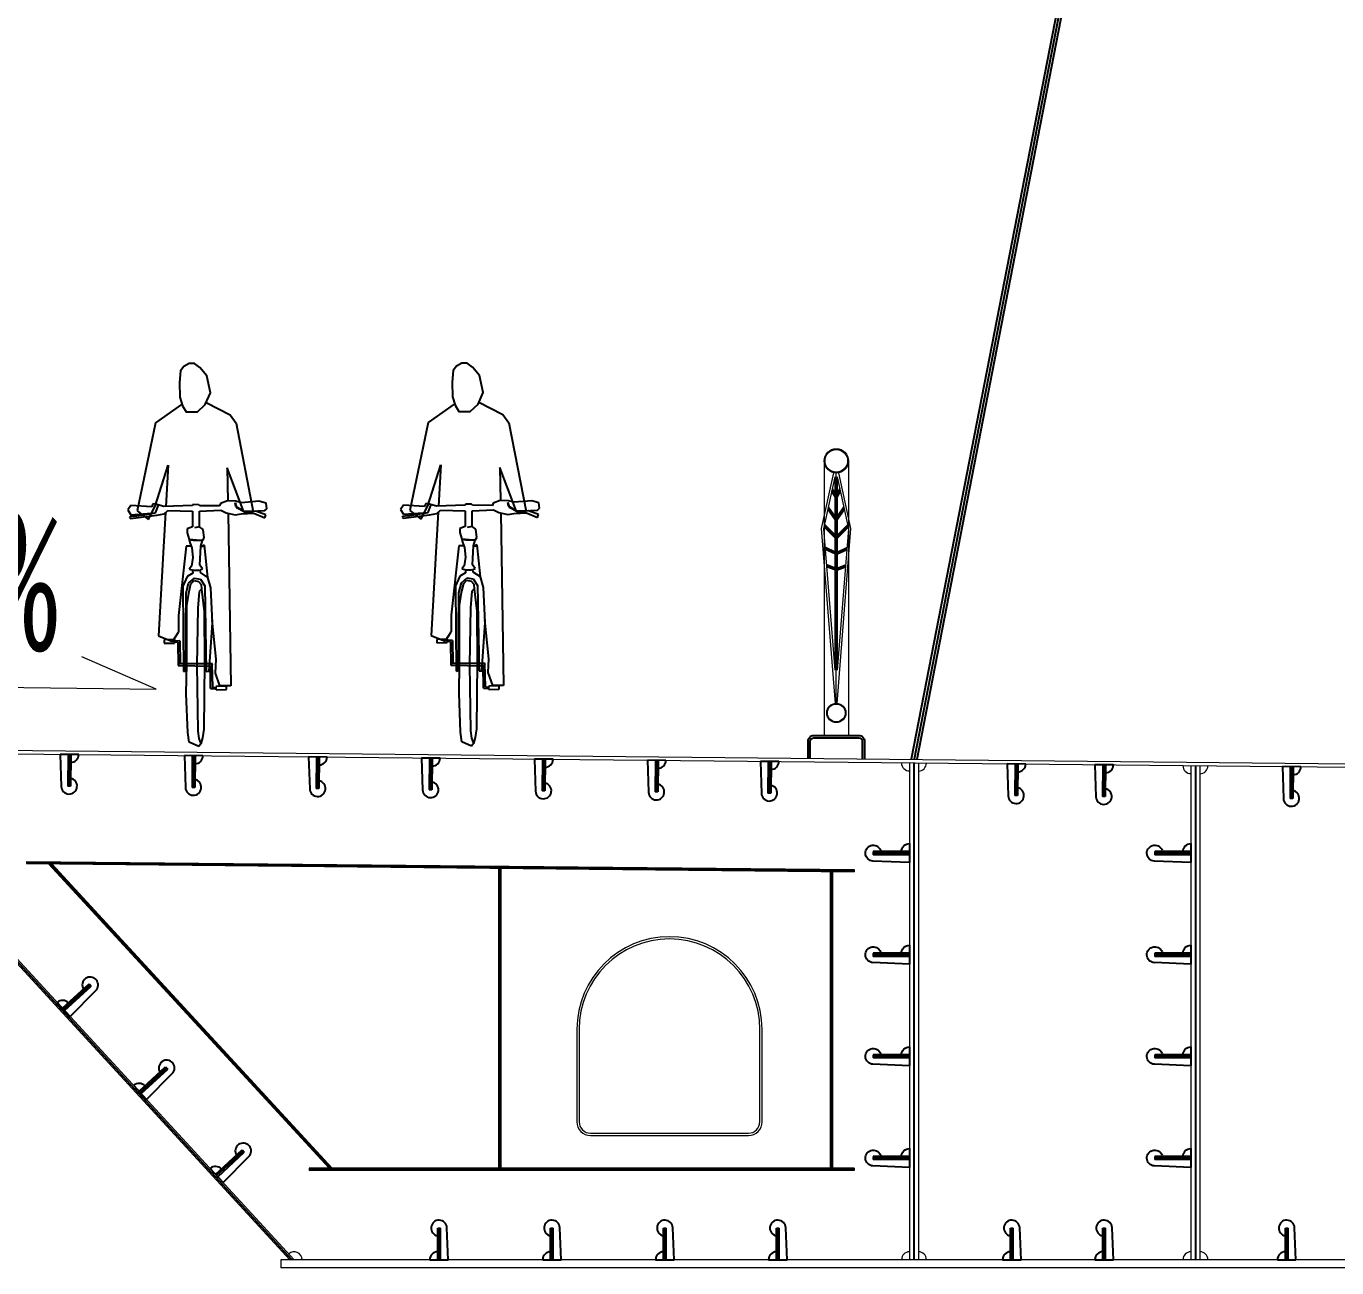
# Model space of a CAD drawing. Extents: x -2611510 to 1021013, y -44073 to 90887.
# Drawn here: x 738480 to 744282, y 39040 to 44538 of the extents above; entities that cross this region are included whole.
import ezdxf

# ---------------------------------------------------------------- set-up
doc = ezdxf.new("R2010")
doc.units = 0
doc.linetypes.add('ACAD_ISO08W100', pattern=[36, 24, -3, 6, -3])
doc.layers.get('Defpoints').update_dxf_attribs({"color": 8})
for name, color, linetype, lineweight in [('文字', 7, 'Continuous', 15), ('标注', 3, 'Continuous', 18), ('细实线', 7, 'Continuous', 15), ('钢板粗线', 1, 'Continuous', 25), ('钢板细线', 6, 'Continuous', 15)]:
    doc.layers.add(name, color=color, linetype=linetype, lineweight=lineweight)
doc.layers.add('汽车', color=150, linetype='Continuous')
doc.styles.add('fs', font='', dxfattribs={"width": 0.7})
doc.styles.get('fs').set_extended_font_data('仿宋_GB2312')

# ---------------------------------------------------------------- blocks, each defined once
blk = doc.blocks.new('A$C3DE66DF3')
at = {"layer": '汽车', "color": 1}
for p, q in [((0.337, 1.4819), (0.4401, 1.4296)), ((0.4401, 1.4296), (0.4669, 1.3934)), ((0.1182, 1.395), (0.0392, 1.016)), ((0.4669, 1.3934), (0.5405, 1.0113)), ((0.117, 1.0361), (0.1739, 1.2118)), ((0.1739, 1.2118), (0.1634, 1.0342)), ((0.4283, 1.2006), (0.4306, 1.0587)), ((0.4998, 1.0109), (0.4283, 1.2006)), ((0.0123, 1.0383), (0, 1.0202)), ((0, 1.0202), (0.0119, 0.9989)), ((0.1034, 1.033), (0.0123, 1.0383)), ((0.0978, 0.997), (0.117, 1.0361)), ((0.108, 1.0454), (0.1034, 1.033)), ((0.1188, 1.0443), (0.108, 1.0454)), ((0.1545, 1.034), (0.1188, 1.0443)), ((0.1194, 1.0074), (0.1316, 1.0406)), ((0.2786, 1.0378), (0.1545, 1.034)), ((0.2804, 1.0427), (0.2786, 1.0378)), ((0.3055, 1.042), (0.2804, 1.0427)), ((0.3096, 1.0377), (0.3055, 1.042)), ((0.3081, 1.0143), (0.3999, 1.0186)), ((0.3954, 1.0372), (0.3096, 1.0377)), ((0.3991, 1.0471), (0.3954, 1.0372)), ((0.4288, 1.0588), (0.3991, 1.0471)), ((0.3999, 1.0186), (0.4239, 1.007)), ((0.4647, 1.0568), (0.4288, 1.0588)), ((0.4649, 1.0342), (0.462, 1.0494)), ((0.462, 1.0494), (0.4677, 1.0304)), ((0.4892, 1.0507), (0.4647, 1.0568)), ((0.5007, 1.0126), (0.4649, 1.0342)), ((0.4677, 1.0304), (0.5007, 1.0126)), ((0.5648, 1.0568), (0.4892, 1.0507)), ((0.5956, 1.0483), (0.5648, 1.0568)), ((0.5896, 1.0166), (0.5982, 1.0248)), ((0.5982, 1.0248), (0.5956, 1.0483)), ((0.0099, 0.9894), (0.0073, 0.9848)), ((0.0073, 0.9848), (0.0114, 0.9822)), ((0.0293, 0.9925), (0.0099, 0.9894)), ((0.0114, 0.9822), (0.1241, 0.9972)), ((0.0119, 0.9989), (0.1194, 1.0074)), ((0.0293, 0.9925), (0.1194, 1.0074)), ((0.0392, 1.016), (0.0882, 0.9775)), ((0.0882, 0.9775), (0.0978, 0.997)), ((0.1241, 0.9972), (0.1557, 1.0025)), ((0.1619, 1.0078), (0.1532, 0.8599)), ((0.1557, 1.0025), (0.172, 1.0163)), ((0.172, 1.0163), (0.2783, 1.0139)), ((0.2783, 1.0139), (0.2788, 0.946)), ((0.3085, 0.9464), (0.3081, 1.0143)), ((0.4239, 1.007), (0.4617, 0.9987)), ((0.4315, 1.0053), (0.4437, 0.2611)), ((0.4617, 0.9987), (0.4886, 1.0029)), ((0.4886, 1.0029), (0.5432, 1.0055)), ((0.4998, 1.0109), (0.5405, 1.0113)), ((0.5007, 1.0126), (0.5896, 1.0166)), ((0.5518, 1.0136), (0.5007, 1.0126)), ((0.5432, 1.0055), (0.5895, 0.9856)), ((0.594, 0.9981), (0.5518, 1.0136)), ((0.5895, 0.9856), (0.594, 0.9981)), ((0.2559, 0.9375), (0.2554, 0.9208)), ((0.2554, 0.9208), (0.2633, 0.8925)), ((0.2788, 0.946), (0.2559, 0.9375)), ((0.3085, 0.9464), (0.2875, 0.9428)), ((0.3241, 0.935), (0.3085, 0.9464)), ((0.3281, 0.8997), (0.3241, 0.935)), ((0.1532, 0.8599), (0.1322, 0.4768)), ((0.2506, 0.8632), (0.2183, 0.5645)), ((0.2724, 0.8632), (0.2505, 0.8623)), ((0.2723, 0.8634), (0.2506, 0.8632)), ((0.2959, 0.889), (0.2633, 0.8925)), ((0.2633, 0.8925), (0.2816, 0.8886)), ((0.2633, 0.8925), (0.2667, 0.8786)), ((0.2667, 0.8786), (0.2752, 0.8557)), ((0.2752, 0.8557), (0.2798, 0.8145)), ((0.2816, 0.8886), (0.321, 0.8882)), ((0.321, 0.8882), (0.2959, 0.889)), ((0.3098, 0.7809), (0.3148, 0.8637)), ((0.3148, 0.8637), (0.321, 0.8882)), ((0.3185, 0.8638), (0.3148, 0.8637)), ((0.3148, 0.8637), (0.3304, 0.8624)), ((0.3298, 0.8679), (0.3185, 0.8638)), ((0.321, 0.8882), (0.3281, 0.8997)), ((0.3442, 0.7288), (0.3298, 0.8679)), ((0.2798, 0.8145), (0.2745, 0.777)), ((0.2803, 0.7466), (0.2551, 0.7319)), ((0.2745, 0.777), (0.2641, 0.7639)), ((0.2641, 0.7639), (0.2824, 0.76)), ((0.305, 0.7601), (0.279, 0.7584)), ((0.279, 0.7584), (0.2803, 0.7466)), ((0.2824, 0.76), (0.305, 0.7601)), ((0.3211, 0.7655), (0.3098, 0.7809)), ((0.3109, 0.7608), (0.3211, 0.7655)), ((0.3122, 0.749), (0.3109, 0.7608)), ((0.3442, 0.7288), (0.3122, 0.749)), ((0.2551, 0.7319), (0.2371, 0.6906)), ((0.2371, 0.6906), (0.239, 0.3232)), ((0.2513, 0.66), (0.2618, 0.7041)), ((0.2618, 0.7041), (0.2863, 0.7247)), ((0.263, 0.6613), (0.2718, 0.7004)), ((0.2718, 0.7004), (0.2856, 0.7151)), ((0.2856, 0.7151), (0.3039, 0.7112)), ((0.2863, 0.7247), (0.313, 0.7205)), ((0.3039, 0.7112), (0.3161, 0.6982)), ((0.3172, 0.6781), (0.3076, 0.6675)), ((0.313, 0.7205), (0.331, 0.6928)), ((0.3161, 0.6982), (0.3172, 0.6781)), ((0.3172, 0.6781), (0.3281, 0.581)), ((0.331, 0.6928), (0.3379, 0.3236)), ((0.3571, 0.6832), (0.3442, 0.7288)), ((0.3639, 0.5326), (0.3571, 0.6832)), ((0.2483, 0.3255), (0.2513, 0.66)), ((0.2538, 0.6055), (0.263, 0.6613)), ((0.3076, 0.6675), (0.3013, 0.5965)), ((0.2534, 0.3546), (0.2538, 0.6055)), ((0.3013, 0.5965), (0.2968, 0.35)), ((0.3281, 0.581), (0.3298, 0.3632)), ((0.2183, 0.5645), (0.2176, 0.4926)), ((0.3496, 0.3249), (0.3639, 0.5326)), ((0.3807, 0.3765), (0.3633, 0.5446)), ((0.1322, 0.4768), (0.1926, 0.4527)), ((0.2001, 0.4605), (0.1557, 0.4593)), ((0.1557, 0.4593), (0.1559, 0.4453)), ((0.1926, 0.4527), (0.2176, 0.4926)), ((0.2001, 0.4605), (0.2007, 0.4501)), ((0.2238, 0.4552), (0.2006, 0.4544)), ((0.2238, 0.4552), (0.2247, 0.3558)), ((0.1559, 0.4453), (0.2008, 0.4457)), ((0.2007, 0.4501), (0.2008, 0.4457)), ((0.2148, 0.4497), (0.2007, 0.4501)), ((0.2148, 0.4497), (0.2171, 0.3482)), ((0.2199, 0.3556), (0.2171, 0.3482)), ((0.2171, 0.3482), (0.3603, 0.3464)), ((0.364, 0.3563), (0.2199, 0.3556)), ((0.2516, 0.2269), (0.2534, 0.3546)), ((0.2968, 0.35), (0.3012, 0.0663)), ((0.3298, 0.3632), (0.3265, 0.0739)), ((0.3565, 0.2493), (0.3557, 0.3487)), ((0.3603, 0.3464), (0.364, 0.3563)), ((0.3656, 0.2547), (0.3632, 0.3563)), ((0.3775, 0.3165), (0.3807, 0.3765)), ((0.239, 0.3232), (0.2483, 0.3255)), ((0.3379, 0.3236), (0.3496, 0.3249)), ((0.3968, 0.2614), (0.3775, 0.3165)), ((0.2578, 0.0596), (0.2516, 0.2269)), ((0.3565, 0.2493), (0.3798, 0.25)), ((0.3656, 0.2547), (0.3797, 0.2543)), ((0.4245, 0.2592), (0.3796, 0.2588)), ((0.3797, 0.2543), (0.3796, 0.2588)), ((0.3803, 0.244), (0.3797, 0.2543)), ((0.3803, 0.244), (0.4246, 0.2452)), ((0.4437, 0.2611), (0.3968, 0.2614)), ((0.4246, 0.2452), (0.4245, 0.2592)), ((0.2637, 0.018), (0.2578, 0.0596)), ((0.3012, 0.0663), (0.306, 0.0335)), ((0.3265, 0.0739), (0.3212, 0.0364)), ((0.305, 0), (0.2637, 0.018)), ((0.3146, 0.0106), (0.305, 0)), ((0.306, 0.0335), (0.3146, 0.0106)), ((0.3212, 0.0364), (0.3146, 0.0106))]:
    blk.add_line(p, q, dxfattribs=at)
blk.add_lwpolyline([(0.2998, 1.4421), (0.3336, 1.4742), (0.3558, 1.5244), (0.3401, 1.5971), (0.3094, 1.6332), (0.2865, 1.6511), (0.2638, 1.6509), (0.2412, 1.6371), (0.2261, 1.6188), (0.2228, 1.5687), (0.2234, 1.5051), (0.2351, 1.4688), (0.2505, 1.4416)], close=True, dxfattribs=at)
blk.add_lwpolyline([(0.2312, 1.4733), (0.1182, 1.395)], dxfattribs=at)
blk = doc.blocks.new('14-160加劲 有过焊孔')
at = {"layer": 'Defpoints'}
blk.add_line((38609.4, 31489.3), (38609.4, 31649.3), dxfattribs=at)
at = {"layer": '钢板粗线', "color": 7}
for p, q in [((38602.4, 31489.3), (38602.4, 31649.3)), ((38602.4, 31649.3), (38616.4, 31649.3)), ((38616.4, 31489.3), (38616.4, 31649.3)), ((38651.4, 31489.3), (38644.3, 31650.8)), ((38567.4, 31489.3), (38651.4, 31489.3))]:
    blk.add_line(p, q, dxfattribs=at)
for centre, start, end in [((38609.4, 31649.3), 2.49324, 258.46304), ((38602.4, 31489.3), 90, 180)]:
    blk.add_arc(centre, 35, start, end, dxfattribs=at)
blk = doc.blocks.new('12-140加劲 有过焊孔')
at = {"layer": 'Defpoints'}
blk.add_line((0, 0), (0, 140), dxfattribs=at)
at = {"layer": '钢板粗线', "color": 7}
for p, q in [((-6, 0), (-6, 140)), ((-6, 140), (6, 140)), ((6, 0), (6, 140)), ((41, 0), (35, 141.5)), ((-41, 0), (41, 0))]:
    blk.add_line(p, q, dxfattribs=at)
for centre, start, end in [((0, 140), 2.44105, 260.12911), ((-6, 0), 90, 180)]:
    blk.add_arc(centre, 35, start, end, dxfattribs=at)
blk = doc.blocks.new('人行护栏')
for p, q in [((-54, 1226), (-54, 10)), ((54, 1226), (54, 10)), ((-65, 926), (-11.4, 1173.2)), ((65, 926), (11.4, 1173.2)), ((-54.9, 925.3), (-5, 1155.7)), ((-5, 1084.7), (-16.2, 1104)), ((-5, 298.7), (-5, 1155.7)), ((5, 298.7), (5, 1155.7)), ((54.9, 925.3), (5, 1155.7)), ((5, 1084.7), (16.2, 1104)), ((-5, 1064.7), (-19.3, 1089.5)), ((5, 1064.7), (19.3, 1089.5)), ((-5, 964.4), (-36.6, 1009.6)), ((-5, 981.9), (-33.8, 1022.9)), ((5, 981.9), (33.8, 1022.9)), ((5, 964.4), (36.6, 1009.6)), ((-5, 883.9), (-53.4, 932.3)), ((-5, 898.1), (-50.9, 943.9)), ((5, 898.1), (50.9, 943.9)), ((5, 883.9), (53.4, 932.3)), ((-3.4, 152.4), (-65, 926)), ((-5, 298.7), (-54.9, 925.3)), ((3.4, 152.4), (65, 926)), ((5, 298.7), (54.9, 925.3)), ((-5, 823.8), (-48.4, 844.1)), ((-5, 812.8), (-47.5, 832.6)), ((5, 823.8), (48.4, 844.1)), ((5, 812.8), (47.5, 832.6)), ((-5, 753.1), (-42.3, 766.7)), ((-5, 742.5), (-41.4, 755.7)), ((5, 753.1), (42.3, 766.7)), ((5, 742.5), (41.4, 755.7))]:
    blk.add_line(p, q)
at = {"linetype": 'ACAD_ISO08W100', "ltscale": 0.1}
blk.add_line((0, 152.5), (0, 1172), dxfattribs=at)
for centre, radius in [((0, 1226), 54), ((0, 1226), 50), ((0, 110), 42.5), ((0, 110), 39.5)]:
    blk.add_circle(centre, radius)
at = {"layer": 'Defpoints'}
for p, q in [((0, 1066), (-17.8, 1096.8)), ((0, 1066), (17.8, 1096.8)), ((0, 966), (-35.2, 1016.3)), ((0, 966), (35.2, 1016.3)), ((0, 886), (-52.1, 938.1)), ((0, 886), (52.1, 938.1)), ((0, 816), (-48, 838.4)), ((0, 816), (48, 838.4)), ((0, 746), (-41.8, 761.2)), ((0, 746), (41.8, 761.2))]:
    blk.add_line(p, q, dxfattribs=at)

msp = doc.modelspace()

# ---------------------------------------------------------------- linework, layer by layer
for p, q in [((748561.8, 73000.7), (742398.2, 41291.9)), ((748586.2, 73000.7), (742422.6, 41291.7))]:
    msp.add_line(p, q)
at = {"color": 8}
msp.add_line((748574, 73000.7), (742410.4, 41291.8), dxfattribs=at)
at = {"layer": 'Defpoints'}
for p, q in [((737571.1, 41340.2), (739656.3, 39076.4)), ((738581.1, 40834.1), (739831.7, 39476.4))]:
    msp.add_line(p, q, dxfattribs=at)
at = {"layer": 'Defpoints', "color": 8}
for p, q in [((742409.8, 41275.1), (742409.8, 39076.4)), ((743656, 41263.3), (743656, 39076.4)), ((740577.4, 39476.4), (740577.4, 40812.8)), ((742045.8, 39476.4), (742045.8, 40799.1)), ((742145.8, 39476.4), (739731.7, 39476.4))]:
    msp.add_line(p, q, dxfattribs=at)
at = {"layer": 'Defpoints', "color": 8, "elevation": 0}
msp.add_lwpolyline([(738481.1, 40835.1), (742145.8, 40798.4)], dxfattribs=at)
at = {"layer": '文字'}
for p, q in [((739054.6, 41602.3), (738725.6, 41745.4)), ((737644.5, 41621.8), (739054.6, 41602.3))]:
    msp.add_line(p, q, dxfattribs=at)
at = {"layer": '钢板粗线', "elevation": 0}
for points in [[(741941.1, 41296.5), (741941.1, 41372.2, -0.414214), (741966.1, 41397.2), (742166.1, 41397.2, -0.414214), (742191.1, 41372.2), (742191.1, 41294)], [(741951.1, 41296.5), (741951.1, 41372.2, -0.414214), (741966.1, 41387.2), (742166.1, 41387.2, -0.414214), (742181.1, 41372.2), (742181.1, 41294)]]:
    msp.add_lwpolyline(points, format="xyb", dxfattribs=at)
at = {"layer": '钢板细线'}
for p, q in [((737576.3, 41324.2), (739646.8, 39076.4)), ((737595.6, 41324), (739665.8, 39076.4)), ((738481.2, 40840.1), (738481.1, 40830.1)), ((738578.9, 40829.1), (739820.3, 39481.4)), ((738592.6, 40829), (739833.9, 39481.4)), ((740572.4, 39481.4), (740572.4, 40807.8)), ((740582.4, 39481.4), (740582.4, 40807.7)), ((742040.8, 39481.4), (742040.8, 40794.1)), ((742050.8, 39481.4), (742050.8, 40794)), ((742145.9, 40803.4), (742145.8, 40793.4)), ((739731.7, 39481.4), (739731.7, 39471.4)), ((742145.8, 39481.4), (739731.7, 39481.4)), ((742145.8, 39471.4), (739731.7, 39471.4)), ((742145.8, 39481.4), (742145.8, 39471.4)), ((748302.3, 39076.4), (739606.3, 39076.4)), ((739606.3, 39076.4), (739606.3, 39040.4)), ((748302.3, 39040.4), (739606.3, 39040.4))]:
    msp.add_line(p, q, dxfattribs=at)
at = {"layer": '钢板细线', "color": 3}
for p, q in [((742389.8, 41275.3), (742389.8, 39076.4)), ((742429.8, 41274.9), (742429.8, 39076.4)), ((743636, 41263.5), (743636, 39076.4)), ((743676, 41263.1), (743676, 39076.4))]:
    msp.add_line(p, q, dxfattribs=at)
at = {"layer": '钢板细线', "elevation": 0}
for points in [[(735441.1, 41361.6), (744491.1, 41270.9), (758190.8, 41476.4)], [(735441.1, 41345.6), (744491.1, 41254.9), (758190.8, 41460.4)], [(738481.1, 40830.1), (742145.8, 40793.4)], [(738481.2, 40840.1), (742145.9, 40803.4)]]:
    msp.add_lwpolyline(points, dxfattribs=at)
at = {"layer": '钢板细线'}
for points in [[(740977.6, 39626.4), (741677.6, 39626.4, 0.414214), (741737.6, 39686.4), (741737.6, 40096.4, 1), (740917.6, 40096.4), (740917.6, 39686.4, 0.414214)], [(740977.6, 39636.4), (741677.6, 39636.4, 0.414214), (741727.6, 39686.4), (741727.6, 40096.4, 1), (740927.6, 40096.4), (740927.6, 39686.4, 0.414214)]]:
    msp.add_lwpolyline(points, format="xyb", close=True, dxfattribs=at)
for centre, start, end in [((742389.8, 41275.3), 179.61752, 270), ((742429.8, 41274.9), 270, 359.50824), ((743636, 41263.3), 179.61752, 270), ((743676, 41263.1), 270, 359.50824), ((739665.8, 39076.4), 0, 132.58631), ((742389.8, 39076.4), 90, 180), ((742429.8, 39076.4), 0, 90), ((743636, 39076.4), 90, 180), ((743676, 39076.4), 0, 90)]:
    msp.add_arc(centre, 35, start, end, dxfattribs=at)

# ---------------------------------------------------------------- block references
at = {"layer": '标注'}
msp.add_blockref('人行护栏', (742066.1, 41387.2), dxfattribs=at)
at = {"layer": '汽车', "xscale": 1027.205338051362, "yscale": 1027.205338051362, "zscale": 1027.205338051362, "rotation": 1.837529497919997e-05}
for p in [(738930, 41348.9), (740137.3, 41350.5)]:
    msp.add_blockref('A$C3DE66DF3', p, dxfattribs=at)
at = {"layer": '细实线', "rotation": 179.4262908401}
for p in [(738671.1, 41313.2), (739221.1, 41307.7), (739771.1, 41302.2), (740271.1, 41297.2), (740771.1, 41292.2), (741271.1, 41287.2), (741771.1, 41282.2), (742863.6, 41271.2), (743251.9, 41267.4), (744082.2, 41259)]:
    msp.add_blockref('12-140加劲 有过焊孔', p, dxfattribs=at)
at = {"layer": '钢板细线', "xscale": -1}
for p, rotation in [((773879.1, 79485.8), 89.9999999999997), ((775125.3, 79485.8), 89.99999999999972), ((773879.1, 79035.8), 89.9999999999997), ((775125.3, 79035.8), 89.99999999999972), ((773879.1, 78585.8), 89.9999999999997), ((775125.3, 78585.8), 89.99999999999972), ((773879.1, 78135.8), 89.9999999999997), ((775125.3, 78135.8), 89.99999999999972)]:
    msp.add_blockref('14-160加劲 有过焊孔', p, dxfattribs=dict(at, rotation=rotation))
at = {"layer": '钢板细线'}
for name, p, rotation in [('14-160加劲 有过焊孔', (689326.2, 47248.2), 312.648919129774), ('14-160加劲 有过焊孔', (689665, 46880.5), 312.6489191297598), ('14-160加劲 有过焊孔', (690003.7, 46512.7), 312.6489191297598), ('12-140加劲 有过焊孔', (740307.3, 39076.4), 359.9999999999936), ('12-140加劲 有过焊孔', (740807.3, 39076.4), 359.9999999999936), ('12-140加劲 有过焊孔', (741307.3, 39076.4), 359.9999999999936), ('12-140加劲 有过焊孔', (741807.3, 39076.4), 359.9999999999936), ('12-140加劲 有过焊孔', (742843, 39076.4), 359.9999999999935), ('12-140加劲 有过焊孔', (743251.9, 39076.4), 359.9999999999935), ('12-140加劲 有过焊孔', (744060.1, 39076.4), 359.9999999999935)]:
    msp.add_blockref(name, p, dxfattribs=dict(at, rotation=rotation))

# ---------------------------------------------------------------- texts
at = {"layer": '标注', "color": 7, "style": 'fs', "width": 0.7}
msp.add_text('-1%%%', height=625, rotation=359.2101, dxfattribs=at).set_placement((737726.9, 41787.1))

doc.saveas('drawing.dxf')
